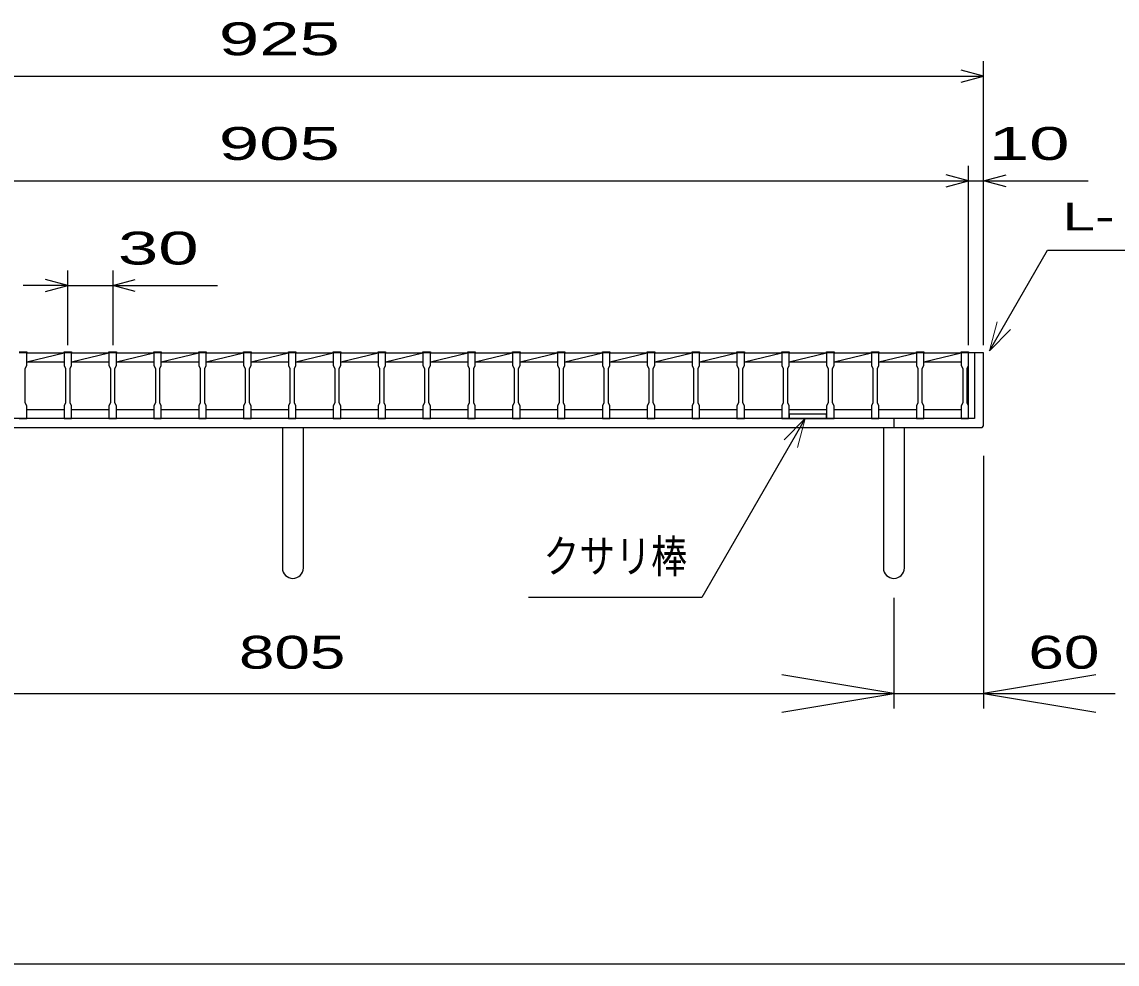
# Model space of a CAD drawing. Units: millimetres, scale not verified. Extents: x -1820 to 1731, y -1282 to 1054.
# Drawn here: x -1102 to -370, y -1146 to -516 of the extents above; entities that cross this region are included whole.
import ezdxf
from ezdxf.enums import TextEntityAlignment as Align

# ---------------------------------------------------------------- set-up
doc = ezdxf.new("R2010")
doc.units = ezdxf.units.MM
doc.header["$LTSCALE"] = 10
for name, color, linetype, lineweight in [('0_2', 150, 'Continuous', 25), ('16', 3, 'Continuous', 25), ('19', 6, 'Continuous', 25), ('22', 4, 'Continuous', 25)]:
    doc.layers.add(name, color=color, linetype=linetype, lineweight=lineweight)
doc.styles.add('ベクトル', font='')
doc.styles.get('ベクトル').set_extended_font_data('ベクトル')

# ---------------------------------------------------------------- blocks, each defined once
blk = doc.blocks.new('open_arrow')
at = {"color": 0, "linetype": 'Continuous', "lineweight": -2}
blk.add_lwpolyline([(7.5, 1.25), (0, 0), (7.5, -1.25)], dxfattribs=at)

msp = doc.modelspace()

# ---------------------------------------------------------------- linework, layer by layer
at = {"layer": '0_2'}
msp.add_line((1731, -1146.5), (-1729, -1146.5), dxfattribs=at)
at = {"layer": '16'}
for p, q in [((-1104, -736.8), (-1099, -736.8)), ((-1099, -737.5), (-1104, -737.5)), ((-1099, -736.8), (-1099, -737.5)), ((-1099, -746), (-1099, -737.5)), ((-1099, -737.5), (-1074, -737.5)), ((-1099, -743.5), (-1074, -737.5)), ((-1074, -737.5), (-1074, -736.8)), ((-1074, -736.8), (-1069, -736.8)), ((-1074, -737.5), (-1074, -746)), ((-1069, -737.5), (-1074, -737.5)), ((-1069, -736.8), (-1069, -737.5)), ((-1069, -746), (-1069, -737.5)), ((-1069, -737.5), (-1044, -737.5)), ((-1069, -743.5), (-1044, -737.5)), ((-1044, -737.5), (-1044, -736.8)), ((-1044, -736.8), (-1039, -736.8)), ((-1044, -737.5), (-1044, -746)), ((-1039, -737.5), (-1044, -737.5)), ((-1039, -736.8), (-1039, -737.5)), ((-1039, -746), (-1039, -737.5)), ((-1039, -737.5), (-1014, -737.5)), ((-1039, -743.5), (-1014, -737.5)), ((-1014, -737.5), (-1014, -736.8)), ((-1014, -736.8), (-1009, -736.8)), ((-1014, -737.5), (-1014, -746)), ((-1009, -737.5), (-1014, -737.5)), ((-1009, -736.8), (-1009, -737.5)), ((-1009, -746), (-1009, -737.5)), ((-1009, -737.5), (-984, -737.5)), ((-1009, -743.5), (-984, -737.5)), ((-984, -737.5), (-984, -736.8)), ((-984, -736.8), (-979, -736.8)), ((-984, -737.5), (-984, -746)), ((-979, -737.5), (-984, -737.5)), ((-979, -736.8), (-979, -737.5)), ((-979, -746), (-979, -737.5)), ((-979, -737.5), (-954, -737.5)), ((-979, -743.5), (-954, -737.5)), ((-954, -737.5), (-954, -736.8)), ((-954, -736.8), (-949, -736.8)), ((-954, -737.5), (-954, -746)), ((-949, -737.5), (-954, -737.5)), ((-949, -736.8), (-949, -737.5)), ((-949, -746), (-949, -737.5)), ((-949, -737.5), (-924, -737.5)), ((-949, -743.5), (-924, -737.5)), ((-924, -737.5), (-924, -736.8)), ((-924, -736.8), (-919, -736.8)), ((-924, -737.5), (-924, -746)), ((-919, -737.5), (-924, -737.5)), ((-919, -736.8), (-919, -737.5)), ((-919, -746), (-919, -737.5)), ((-919, -737.5), (-894, -737.5)), ((-919, -743.5), (-894, -737.5)), ((-894, -737.5), (-894, -736.8)), ((-894, -736.8), (-889, -736.8)), ((-894, -737.5), (-894, -746)), ((-889, -737.5), (-894, -737.5)), ((-889, -736.8), (-889, -737.5)), ((-889, -746), (-889, -737.5)), ((-889, -737.5), (-864, -737.5)), ((-889, -743.5), (-864, -737.5)), ((-864, -737.5), (-864, -736.8)), ((-864, -736.8), (-859, -736.8)), ((-864, -737.5), (-864, -746)), ((-859, -737.5), (-864, -737.5)), ((-859, -736.8), (-859, -737.5)), ((-859, -746), (-859, -737.5)), ((-859, -737.5), (-834, -737.5)), ((-859, -743.5), (-834, -737.5)), ((-834, -737.5), (-834, -736.8)), ((-834, -736.8), (-829, -736.8)), ((-834, -737.5), (-834, -746)), ((-829, -737.5), (-834, -737.5)), ((-829, -736.8), (-829, -737.5)), ((-829, -746), (-829, -737.5)), ((-829, -737.5), (-804, -737.5)), ((-829, -743.5), (-804, -737.5)), ((-804, -737.5), (-804, -736.8)), ((-804, -736.8), (-799, -736.8)), ((-804, -737.5), (-804, -746)), ((-799, -737.5), (-804, -737.5)), ((-799, -736.8), (-799, -737.5)), ((-799, -746), (-799, -737.5)), ((-799, -737.5), (-774, -737.5)), ((-799, -743.5), (-774, -737.5)), ((-774, -737.5), (-774, -736.8)), ((-774, -736.8), (-769, -736.8)), ((-774, -737.5), (-774, -746)), ((-769, -737.5), (-774, -737.5)), ((-769, -736.8), (-769, -737.5)), ((-769, -746), (-769, -737.5)), ((-769, -737.5), (-744, -737.5)), ((-769, -743.5), (-744, -737.5)), ((-744, -737.5), (-744, -736.8)), ((-744, -736.8), (-739, -736.8)), ((-744, -737.5), (-744, -746)), ((-739, -737.5), (-744, -737.5)), ((-739, -736.8), (-739, -737.5)), ((-739, -746), (-739, -737.5)), ((-739, -737.5), (-714, -737.5)), ((-739, -743.5), (-714, -737.5)), ((-714, -737.5), (-714, -736.8)), ((-714, -736.8), (-709, -736.8)), ((-714, -737.5), (-714, -746)), ((-709, -737.5), (-714, -737.5)), ((-709, -736.8), (-709, -737.5)), ((-709, -746), (-709, -737.5)), ((-709, -737.5), (-684, -737.5)), ((-709, -743.5), (-684, -737.5)), ((-684, -737.5), (-684, -736.8)), ((-684, -736.8), (-679, -736.8)), ((-684, -737.5), (-684, -746)), ((-679, -737.5), (-684, -737.5)), ((-679, -736.8), (-679, -737.5)), ((-679, -746), (-679, -737.5)), ((-679, -737.5), (-654, -737.5)), ((-679, -743.5), (-654, -737.5)), ((-654, -737.5), (-654, -736.8)), ((-654, -736.8), (-649, -736.8)), ((-654, -737.5), (-654, -746)), ((-649, -737.5), (-654, -737.5)), ((-649, -736.8), (-649, -737.5)), ((-649, -746), (-649, -737.5)), ((-649, -737.5), (-624, -737.5)), ((-649, -743.5), (-624, -737.5)), ((-624, -737.5), (-624, -736.8)), ((-624, -736.8), (-619, -736.8)), ((-624, -737.5), (-624, -746)), ((-619, -737.5), (-624, -737.5)), ((-619, -736.8), (-619, -737.5)), ((-619, -746), (-619, -737.5)), ((-619, -737.5), (-594, -737.5)), ((-619, -743.5), (-594, -737.5)), ((-594, -737.5), (-594, -736.8)), ((-594, -736.8), (-589, -736.8)), ((-594, -737.5), (-594, -746)), ((-589, -737.5), (-594, -737.5)), ((-589, -736.8), (-589, -737.5)), ((-589, -746), (-589, -737.5)), ((-589, -737.5), (-564, -737.5)), ((-589, -743.5), (-564, -737.5)), ((-564, -737.5), (-564, -736.8)), ((-564, -736.8), (-559, -736.8)), ((-564, -737.5), (-564, -746)), ((-559, -737.5), (-564, -737.5)), ((-559, -736.8), (-559, -737.5)), ((-559, -746), (-559, -737.5)), ((-559, -737.5), (-534, -737.5)), ((-559, -743.5), (-534, -737.5)), ((-534, -737.5), (-534, -736.8)), ((-534, -736.8), (-529, -736.8)), ((-534, -737.5), (-534, -746)), ((-529, -737.5), (-534, -737.5)), ((-529, -736.8), (-529, -737.5)), ((-529, -746), (-529, -737.5)), ((-529, -737.5), (-504, -737.5)), ((-529, -743.5), (-504, -737.5)), ((-504, -737.5), (-504, -736.8)), ((-504, -736.8), (-499, -736.8)), ((-504, -737.5), (-504, -746)), ((-499, -737.5), (-504, -737.5)), ((-499, -736.8), (-499, -737.5)), ((-499, -746), (-499, -737.5)), ((-499, -737.5), (-474, -737.5)), ((-499, -743.5), (-474, -737.5)), ((-474, -737.5), (-474, -736.8)), ((-474, -736.8), (-469, -736.8)), ((-474, -737.5), (-474, -746)), ((-469, -737.5), (-474, -737.5)), ((-469, -736.8), (-469, -737.5)), ((-469, -746), (-469, -737.5)), ((-469, -775.5), (-469, -737.5)), ((-1100, -748), (-1099, -746)), ((-1099, -743.5), (-1074, -743.5)), ((-1074, -746), (-1073, -748)), ((-1070, -748), (-1069, -746)), ((-1069, -743.5), (-1044, -743.5)), ((-1044, -746), (-1043, -748)), ((-1040, -748), (-1039, -746)), ((-1039, -743.5), (-1014, -743.5)), ((-1014, -746), (-1013, -748)), ((-1010, -748), (-1009, -746)), ((-1009, -743.5), (-984, -743.5)), ((-984, -746), (-983, -748)), ((-980, -748), (-979, -746)), ((-979, -743.5), (-954, -743.5)), ((-954, -746), (-953, -748)), ((-950, -748), (-949, -746)), ((-949, -743.5), (-924, -743.5)), ((-924, -746), (-923, -748)), ((-920, -748), (-919, -746)), ((-919, -743.5), (-894, -743.5)), ((-894, -746), (-893, -748)), ((-890, -748), (-889, -746)), ((-889, -743.5), (-864, -743.5)), ((-864, -746), (-863, -748)), ((-860, -748), (-859, -746)), ((-859, -743.5), (-834, -743.5)), ((-834, -746), (-833, -748)), ((-830, -748), (-829, -746)), ((-829, -743.5), (-804, -743.5)), ((-804, -746), (-803, -748)), ((-800, -748), (-799, -746)), ((-799, -743.5), (-774, -743.5)), ((-774, -746), (-773, -748)), ((-770, -748), (-769, -746)), ((-769, -743.5), (-744, -743.5)), ((-744, -746), (-743, -748)), ((-740, -748), (-739, -746)), ((-739, -743.5), (-714, -743.5)), ((-714, -746), (-713, -748)), ((-710, -748), (-709, -746)), ((-709, -743.5), (-684, -743.5)), ((-684, -746), (-683, -748)), ((-680, -748), (-679, -746)), ((-679, -743.5), (-654, -743.5)), ((-654, -746), (-653, -748)), ((-650, -748), (-649, -746)), ((-649, -743.5), (-624, -743.5)), ((-624, -746), (-623, -748)), ((-620, -748), (-619, -746)), ((-619, -743.5), (-594, -743.5)), ((-594, -746), (-593, -748)), ((-590, -748), (-589, -746)), ((-589, -743.5), (-564, -743.5)), ((-564, -746), (-563, -748)), ((-560, -748), (-559, -746)), ((-559, -743.5), (-534, -743.5)), ((-534, -746), (-533, -748)), ((-530, -748), (-529, -746)), ((-529, -743.5), (-504, -743.5)), ((-504, -746), (-503, -748)), ((-500, -748), (-499, -746)), ((-499, -743.5), (-474, -743.5)), ((-474, -746), (-473, -748)), ((-470, -748), (-469, -746)), ((-1100, -771), (-1100, -748)), ((-1073, -748), (-1073, -771)), ((-1070, -771), (-1070, -748)), ((-1043, -748), (-1043, -771)), ((-1040, -771), (-1040, -748)), ((-1013, -748), (-1013, -771)), ((-1010, -771), (-1010, -748)), ((-983, -748), (-983, -771)), ((-980, -771), (-980, -748)), ((-953, -748), (-953, -771)), ((-950, -771), (-950, -748)), ((-923, -748), (-923, -771)), ((-920, -771), (-920, -748)), ((-893, -748), (-893, -771)), ((-890, -771), (-890, -748)), ((-863, -748), (-863, -771)), ((-860, -771), (-860, -748)), ((-833, -748), (-833, -771)), ((-830, -771), (-830, -748)), ((-803, -748), (-803, -771)), ((-800, -771), (-800, -748)), ((-773, -748), (-773, -771)), ((-770, -771), (-770, -748)), ((-743, -748), (-743, -771)), ((-740, -771), (-740, -748)), ((-713, -748), (-713, -771)), ((-710, -771), (-710, -748)), ((-683, -748), (-683, -771)), ((-680, -771), (-680, -748)), ((-653, -748), (-653, -771)), ((-650, -771), (-650, -748)), ((-623, -748), (-623, -771)), ((-620, -771), (-620, -748)), ((-593, -748), (-593, -771)), ((-590, -771), (-590, -748)), ((-563, -748), (-563, -771)), ((-560, -771), (-560, -748)), ((-533, -748), (-533, -771)), ((-530, -771), (-530, -748)), ((-503, -748), (-503, -771)), ((-500, -771), (-500, -748)), ((-473, -748), (-473, -771)), ((-470, -771), (-470, -748)), ((-1099, -773), (-1100, -771)), ((-1099, -781.5), (-1099, -773)), ((-1099, -775.5), (-1074, -775.5)), ((-1073, -771), (-1074, -773)), ((-1074, -773), (-1074, -781.5)), ((-1069, -773), (-1070, -771)), ((-1069, -781.5), (-1069, -773)), ((-1069, -775.5), (-1044, -775.5)), ((-1043, -771), (-1044, -773)), ((-1044, -773), (-1044, -781.5)), ((-1039, -773), (-1040, -771)), ((-1039, -781.5), (-1039, -773)), ((-1039, -775.5), (-1014, -775.5)), ((-1013, -771), (-1014, -773)), ((-1014, -773), (-1014, -781.5)), ((-1009, -773), (-1010, -771)), ((-1009, -781.5), (-1009, -773)), ((-1009, -775.5), (-984, -775.5)), ((-983, -771), (-984, -773)), ((-984, -773), (-984, -781.5)), ((-979, -773), (-980, -771)), ((-979, -781.5), (-979, -773)), ((-979, -775.5), (-954, -775.5)), ((-953, -771), (-954, -773)), ((-954, -773), (-954, -781.5)), ((-949, -773), (-950, -771)), ((-949, -781.5), (-949, -773)), ((-949, -775.5), (-924, -775.5)), ((-923, -771), (-924, -773)), ((-924, -773), (-924, -781.5)), ((-919, -773), (-920, -771)), ((-919, -781.5), (-919, -773)), ((-919, -775.5), (-894, -775.5)), ((-893, -771), (-894, -773)), ((-894, -773), (-894, -781.5)), ((-889, -773), (-890, -771)), ((-889, -781.5), (-889, -773)), ((-889, -775.5), (-864, -775.5)), ((-863, -771), (-864, -773)), ((-864, -773), (-864, -781.5)), ((-859, -773), (-860, -771)), ((-859, -781.5), (-859, -773)), ((-859, -775.5), (-834, -775.5)), ((-833, -771), (-834, -773)), ((-834, -773), (-834, -781.5)), ((-829, -773), (-830, -771)), ((-829, -781.5), (-829, -773)), ((-829, -775.5), (-804, -775.5)), ((-803, -771), (-804, -773)), ((-804, -773), (-804, -781.5)), ((-799, -773), (-800, -771)), ((-799, -781.5), (-799, -773)), ((-799, -775.5), (-774, -775.5)), ((-773, -771), (-774, -773)), ((-774, -773), (-774, -781.5)), ((-769, -773), (-770, -771)), ((-769, -781.5), (-769, -773)), ((-769, -775.5), (-744, -775.5)), ((-743, -771), (-744, -773)), ((-744, -773), (-744, -781.5)), ((-739, -773), (-740, -771)), ((-739, -781.5), (-739, -773)), ((-739, -775.5), (-714, -775.5)), ((-713, -771), (-714, -773)), ((-714, -773), (-714, -781.5)), ((-709, -773), (-710, -771)), ((-709, -781.5), (-709, -773)), ((-709, -775.5), (-684, -775.5)), ((-683, -771), (-684, -773)), ((-684, -773), (-684, -781.5)), ((-679, -773), (-680, -771)), ((-679, -781.5), (-679, -773)), ((-679, -775.5), (-654, -775.5)), ((-653, -771), (-654, -773)), ((-654, -773), (-654, -781.5)), ((-649, -773), (-650, -771)), ((-649, -781.5), (-649, -773)), ((-649, -775.5), (-624, -775.5)), ((-623, -771), (-624, -773)), ((-624, -773), (-624, -781.5)), ((-619, -773), (-620, -771)), ((-619, -781.5), (-619, -773)), ((-619, -775.5), (-594, -775.5)), ((-593, -771), (-594, -773)), ((-594, -773), (-594, -781.5)), ((-589, -773), (-590, -771)), ((-589, -781.5), (-589, -773)), ((-589, -775.5), (-564, -775.5)), ((-563, -771), (-564, -773)), ((-564, -773), (-564, -781.5)), ((-559, -773), (-560, -771)), ((-559, -781.5), (-559, -773)), ((-559, -775.5), (-534, -775.5)), ((-533, -771), (-534, -773)), ((-534, -773), (-534, -781.5)), ((-529, -773), (-530, -771)), ((-529, -781.5), (-529, -773)), ((-529, -775.5), (-504, -775.5)), ((-503, -771), (-504, -773)), ((-504, -773), (-504, -781.5)), ((-499, -773), (-500, -771)), ((-499, -781.5), (-499, -773)), ((-499, -775.5), (-474, -775.5)), ((-473, -771), (-474, -773)), ((-474, -773), (-474, -781.5)), ((-469, -773), (-470, -771)), ((-469, -781.5), (-469, -773)), ((-1104, -781.5), (-1099, -781.5)), ((-1074, -781.5), (-1069, -781.5)), ((-1044, -781.5), (-1039, -781.5)), ((-1014, -781.5), (-1009, -781.5)), ((-984, -781.5), (-979, -781.5)), ((-954, -781.5), (-949, -781.5)), ((-924, -781.5), (-919, -781.5)), ((-894, -781.5), (-889, -781.5)), ((-864, -781.5), (-859, -781.5)), ((-834, -781.5), (-829, -781.5)), ((-804, -781.5), (-799, -781.5)), ((-774, -781.5), (-769, -781.5)), ((-744, -781.5), (-739, -781.5)), ((-714, -781.5), (-709, -781.5)), ((-684, -781.5), (-679, -781.5)), ((-654, -781.5), (-649, -781.5)), ((-624, -781.5), (-619, -781.5)), ((-594, -781.5), (-589, -781.5)), ((-564, -778.5), (-589, -778.5)), ((-589, -778.5), (-589, -781.5)), ((-589, -781.5), (-564, -781.5)), ((-564, -781.5), (-564, -778.5)), ((-564, -781.5), (-559, -781.5)), ((-534, -781.5), (-529, -781.5)), ((-504, -781.5), (-499, -781.5)), ((-474, -781.5), (-469, -781.5))]:
    msp.add_line(p, q, dxfattribs=at)
at = {"layer": '19'}
for p, q in [((-459, -737.5), (-469, -737.5)), ((-465, -737.5), (-465, -781.5)), ((-459, -786.5), (-459, -737.5)), ((-465, -781.5), (-1378, -781.5)), ((-519, -781.5), (-519, -787.5)), ((-1383, -787.5), (-460, -787.5)), ((-928, -787.5), (-928, -881.5)), ((-914, -881.5), (-914, -787.5)), ((-526, -787.5), (-526, -881.5)), ((-512, -881.5), (-512, -787.5)), ((-460, -787.5), (-459, -786.5))]:
    msp.add_line(p, q, dxfattribs=at)
for centre in [(-921, -881.5), (-519, -881.5)]:
    msp.add_arc(centre, 7, 180, 0, dxfattribs=at)
at = {"layer": '22'}
for p, q in [((-459, -552.5), (-474, -548.5)), ((-459, -732.5), (-459, -542.5)), ((-1384, -552.5), (-459, -552.5)), ((-474, -556.5), (-459, -552.5)), ((-469, -732.5), (-469, -612.5)), ((-459, -732.5), (-459, -612.5)), ((-1374, -622.5), (-469, -622.5)), ((-469, -622.5), (-484, -618.5)), ((-484, -626.5), (-469, -622.5)), ((-469, -622.5), (-459, -622.5)), ((-459, -622.5), (-444, -618.5)), ((-444, -626.5), (-459, -622.5)), ((-459, -622.5), (-389, -622.5)), ((-455.16, -736.12), (-416.33, -668.87)), ((-416.33, -668.87), (-210.65, -668.87)), ((-1071.5, -692.5), (-1086.5, -688.5)), ((-1071.5, -732.5), (-1071.5, -682.5)), ((-1041.5, -682.5), (-1041.5, -732.5)), ((-1041.5, -692.5), (-1026.5, -688.5)), ((-1071.5, -692.5), (-1101.5, -692.5)), ((-1086.5, -696.5), (-1071.5, -692.5)), ((-1071.5, -692.5), (-1041.5, -692.5)), ((-1026.5, -696.5), (-1041.5, -692.5)), ((-1041.5, -692.5), (-971.5, -692.5)), ((-578.31, -781.6), (-647.37, -901.21)), ((-459, -806.5), (-459, -975.47)), ((-647.37, -901.21), (-763.37, -901.21)), ((-519, -901.47), (-519, -975.47)), ((-519, -901.47), (-519, -975.47)), ((-1324, -965.47), (-519, -965.47)), ((-519, -965.47), (-371, -965.47))]:
    msp.add_line(p, q, dxfattribs=at)
at = {"layer": '22', "lineweight": 13}
for p, q in [((-449.99, -716.81), (-455.16, -736.12)), ((-455.16, -736.12), (-441.02, -721.98)), ((-578.31, -781.6), (-592.45, -795.75)), ((-583.48, -800.92), (-578.31, -781.6))]:
    msp.add_line(p, q, dxfattribs=at)

# ---------------------------------------------------------------- block references
at = {"layer": '22', "xscale": 10, "yscale": 10, "rotation": 180}
msp.add_blockref('open_arrow', (-519, -965.47), dxfattribs=at)
at = {"layer": '22', "xscale": 10, "yscale": 10}
msp.add_blockref('open_arrow', (-459, -965.47), dxfattribs=at)

# ---------------------------------------------------------------- texts
at = {"layer": '22', "color": 2, "style": 'ベクトル'}
for s, height, width, p in [(' 925 ', 21.99, 1.65, (-984, -527.5)), (' 905 ', 21.99, 1.65, (-984, -597.5)), (' 10 ', 21.99, 1.65, (-469, -597.5)), ('L-', 18.33, 1.6, (-406.33, -646.37)), (' 30 ', 21.99, 1.65, (-1051.5, -667.5))]:
    msp.add_text(s, height=height, dxfattribs=dict(at, width=width)).set_placement(p, align=Align.MIDDLE_LEFT)
at = {"layer": '22', "color": 2, "style": 'ベクトル', "width": 0.8}
msp.add_text('クサリ棒', height=21.99, dxfattribs=at).set_placement((-657.37, -891.21), align=Align.BOTTOM_RIGHT)
at = {"layer": '22', "style": 'ベクトル', "width": 1.45}
msp.add_text('805', height=21.99, dxfattribs=at).set_placement((-921.5, -955.47), align=Align.BOTTOM_CENTER)
msp.add_text('60', height=21.99, dxfattribs=at).set_placement((-429, -955.47), align=Align.BOTTOM_LEFT)

doc.saveas('drawing.dxf')
